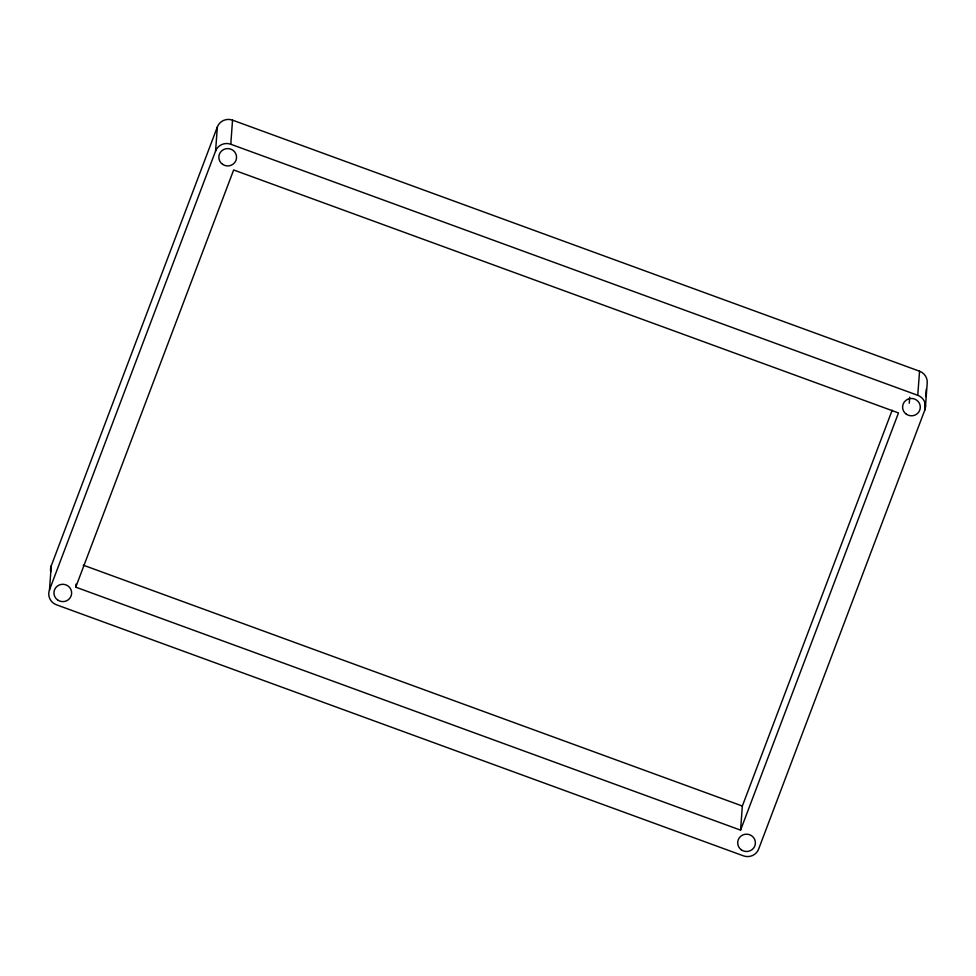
<?xml version="1.0" encoding="UTF-8"?>
<svg xmlns="http://www.w3.org/2000/svg" width="976" height="976" viewBox="0 0 976 976"><rect width="100%" height="100%" fill="white"/><g stroke="black" fill="none" stroke-linecap="round" stroke-linejoin="round"><path stroke-width="1.46" d="M925.297 402.661L924.748 410.201L758.645 849.071A11.822 11.566 4.2 0 1 743.456 855.854L56.462 604.791A11.822 11.566 4.2 0 1 49.483 589.907L51.252 565.799L217.355 126.929A11.822 11.566 4.2 0 1 232.544 120.146L919.538 371.209A11.822 11.566 4.2 0 1 927.2 383.153L925.431 407.248M75.75 587.162L233.654 169.97L898.481 412.933L740.577 830.137L75.75 587.162L75.969 584.148M49.483 589.907L215.586 151.036L217.355 126.929M215.586 151.036A11.822 11.566 4.2 0 1 230.775 144.241L232.544 120.146M740.577 830.137L742.346 806.03L892.174 410.188M909.254 403.222L909.693 397.195M924.748 410.201A11.822 11.566 4.2 0 0 917.769 395.317L919.538 371.209M925.736 396.646L926.297 389.107M230.775 144.241L917.769 395.317M83.241 565.153L742.346 806.03M50.691 571.765A11.822 11.566 4.2 0 1 51.252 565.799M741.418 849.901A8.857 8.674 4.2 0 0 755.363 843.667A8.857 8.674 4.2 0 0 742.834 834.944A8.857 8.674 4.2 0 0 741.418 849.901M906.326 414.202A8.857 8.674 4.2 0 0 920.27 407.968A8.857 8.674 4.2 0 0 907.741 399.245A8.857 8.674 4.2 0 0 906.326 414.202M222.565 164.322A8.857 8.674 4.2 0 0 236.521 158.088A8.857 8.674 4.2 0 0 223.992 149.365A8.857 8.674 4.2 0 0 222.565 164.322M57.669 600.02A8.857 8.674 4.2 0 0 71.614 593.786A8.857 8.674 4.2 0 0 59.085 585.063A8.857 8.674 4.2 0 0 57.669 600.02"/></g></svg>
